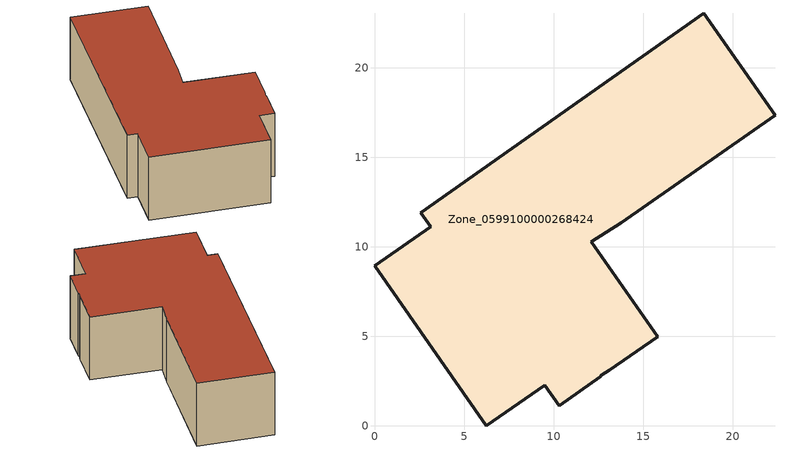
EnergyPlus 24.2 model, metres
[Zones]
Zone_0599100000268424
 floor ground (C_G): 3.13,11.12 2.58,11.9 18.37,23.05 22.36,17.34 13.77,11.33 12.1,10.29 15.81,4.98 13.12,3.1 12.65,2.82 12.62,2.75 10.31,1.14 9.51,2.28 6.25,0 0,8.93 z0
 wall outside (C_F): 12.1,10.29 13.77,11.33 22.36,17.34 18.37,23.05 2.58,11.9 3.13,11.12 0,8.93 6.25,0 9.51,2.28 10.31,1.14 12.62,2.75 12.65,2.82 13.12,3.1 15.81,4.98 12.1,10.29 z0:6.51
 roof outside (C_R): 10.31,1.14 12.62,2.75 12.65,2.82 13.12,3.1 15.81,4.98 12.1,10.29 13.77,11.33 22.36,17.34 18.37,23.05 2.58,11.9 3.13,11.12 0,8.93 6.25,0 9.51,2.28 z6.51
[BUILDING]
Pand.0599100000268424: North Axis=0; Terrain=City; Loads Convergence Tolerance Value=0.04; Temperature Convergence Tolerance Value=0.4; Solar Distribution=FullExterior; Maximum Number of Warmup Days=25; Minimum Number of Warmup Days=1
[Site:Location]
Rotterdam.The.Hague.AP_ZH_NLD Design_Conditions: Latitude=51.96; Longitude=4.45; Time Zone=1; Elevation=-4.5
[SITE:GROUNDTEMPERATURE:BUILDINGSURFACE]
18, 18, 18, 18, 18, 18, 18, 18, 18, 18, 18, 18
[MATERIAL] Thermal Absorptance=0.9; Solar Absorptance=0.7; Visible Absorptance=0.7
Name | Roughness | Thickness | Conductivity | Density | Specific Heat
G.D.1965 | MediumSmooth | 0.15 | 1 | 540 | 1210
F.D.1965 | Rough | 0.3 | 0.857143 | 1920 | 840
R.D.1965 | MediumRough | 0.2 | 0.08 | 1500 | 1000
[CONSTRUCTION]
C_G: G.D.1965
C_F: F.D.1965
C_R: R.D.1965
[ZONE]
Zone_0599100000268424: Type=1; Multiplier=1; Ceiling Height=Autocalculate; Volume=Autocalculate; Floor Area=autocalculate; Part of Total Floor Area=Yes
[ZONEINFILTRATION:DESIGNFLOWRATE]
Infil_Zone_0599100000268424: Zone or ZoneList or Space or SpaceList=Zone_0599100000268424; Schedule=AlwaysOn; Design Flow Rate Calculation Method=Flow/Area; Flow Rate per Floor Area=0.0042; Constant Term Coefficient=1; Temperature Term Coefficient=0; Velocity Term Coefficient=0; Velocity Squared Term Coefficient=0
[HVACTEMPLATE:ZONE:IDEALLOADSAIRSYSTEM]
Zone_0599100000268424: Maximum Heating Supply Air Temperature=50; Minimum Cooling Supply Air Temperature=13; Maximum Heating Supply Air Humidity Ratio=0.0156; Minimum Cooling Supply Air Humidity Ratio=0.0077; Heating Limit=NoLimit; Cooling Limit=NoLimit; Dehumidification Control Type=ConstantSensibleHeatRatio; Cooling Sensible Heat Ratio=0.7; Dehumidification Setpoint=60; Humidification Control Type=None; Humidification Setpoint=30; Outdoor Air Method=None; Outdoor Air Flow Rate per Person=0.00944; Outdoor Air Flow Rate per Zone Floor Area=0; Outdoor Air Flow Rate per Zone=0; Demand Controlled Ventilation Type=None; Outdoor Air Economizer Type=NoEconomizer; Heat Recovery Type=None; Sensible Heat Recovery Effectiveness=0.7; Latent Heat Recovery Effectiveness=0.65
[ZONECONTROL:THERMOSTAT]
ThermostatControl_Zone_0599100000268424: Zone or ZoneList=Zone_0599100000268424; Control Type Schedule=DualSetpointControlType; Control 1=Thermostat_Zone_0599100000268424; Temperature Difference Between Cutout And Setpoint=0
[THERMOSTATSETPOINT:DUALSETPOINT]
Thermostat_Zone_0599100000268424: Heating Setpoint Temperature Schedule=HeatingSetpoint_Zone_0599100000268424; Cooling Setpoint Temperature Schedule=CoolingSetpoint_Zone_0599100000268424
[SCHEDULE:COMPACT]
HeatingSetpoint_Zone_0599100000268424: Through: 12/31, For: AllDays, Until: 24:00, 21
CoolingSetpoint_Zone_0599100000268424: Through: 12/31, For: AllDays, Until: 24:00, 24
DualSetpointControlType: Through: 12/31, For: AllDays, Until: 24:00, 4
AlwaysOn: Through: 12/31, For: AllDays, Until: 24:00, 1
